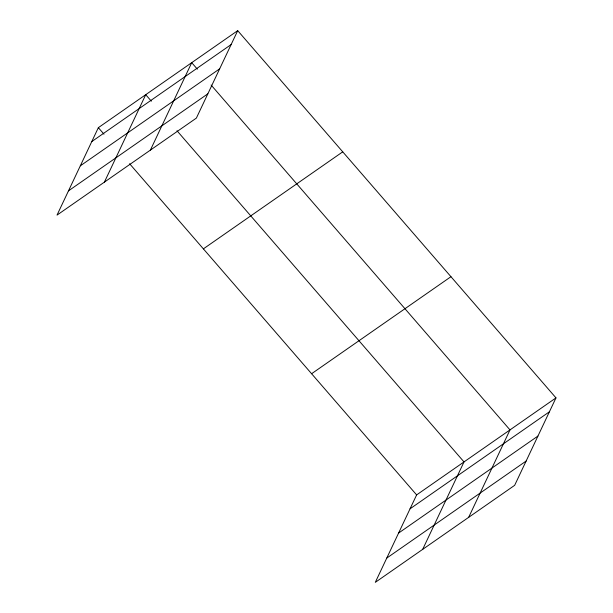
<?xml version="1.0" encoding="UTF-8"?>
<svg xmlns="http://www.w3.org/2000/svg" width="613" height="613" viewBox="0 0 613 613"><rect width="100%" height="100%" fill="white"/><g stroke="black" fill="none" stroke-linecap="round" stroke-linejoin="round"><path stroke-width="0.92" d="M237.706 30.65L98.348 127.673L57.017 215.117L196.375 118.094L237.706 30.65L555.983 397.883L514.652 485.327L375.294 582.35L416.625 494.906L555.983 397.883M104.394 182.13L145.733 94.686L151.357 101.176M150.384 150.108L191.716 62.672L197.348 69.162M422.679 549.363L464.01 461.918L176.988 130.753M468.661 517.341L509.993 429.905L211.102 85.031M91.774 141.58L231.132 44.557M80.303 165.847L219.661 68.825M68.487 190.85L207.845 93.827M203.378 248.863L342.736 151.84M311.596 373.723L450.953 276.701M410.051 508.813L549.409 411.79M398.58 533.08L537.938 436.058M386.765 558.083L526.123 461.06M98.348 127.673L103.972 134.17M129.611 163.74L416.625 494.906"/></g></svg>
